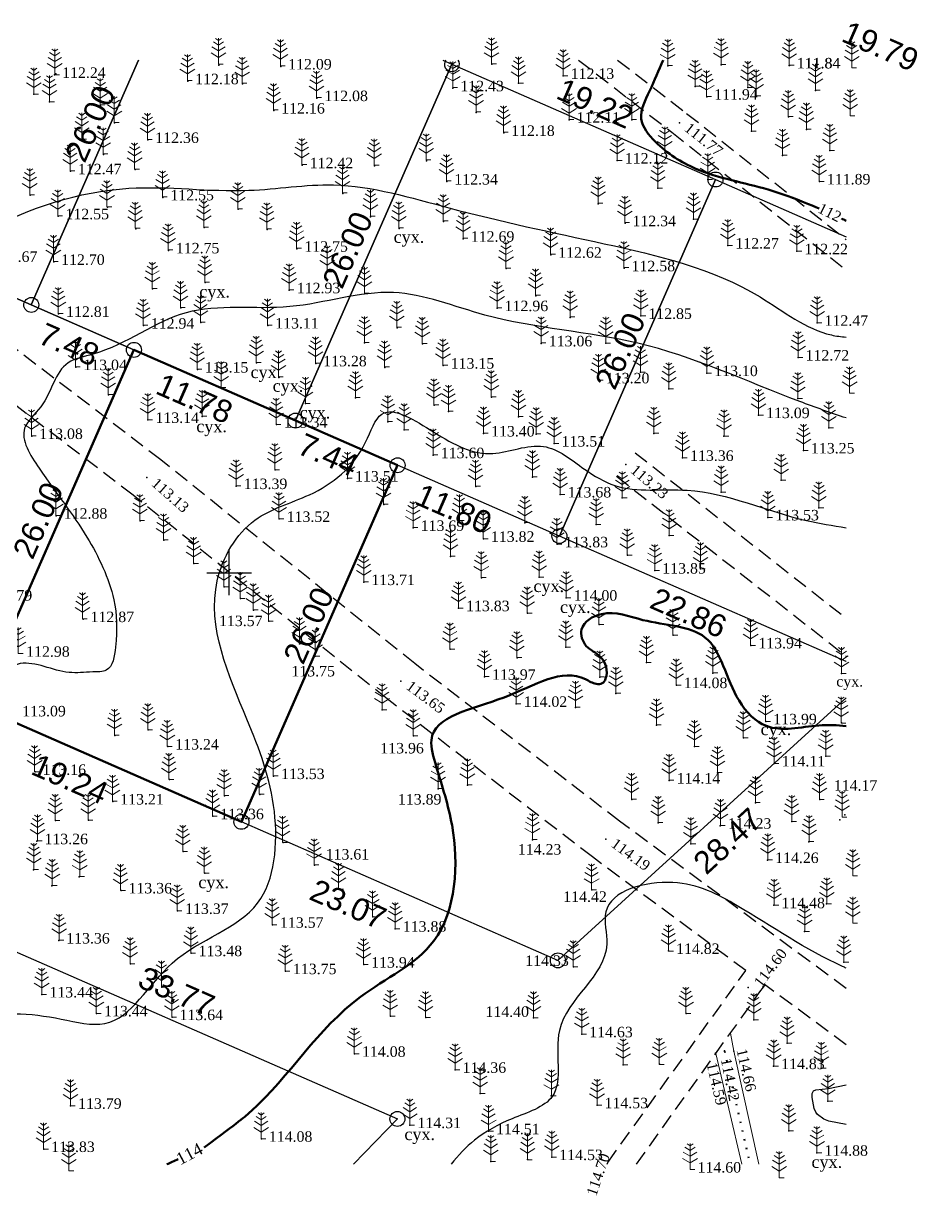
# Model space of a CAD drawing. Header units: millimetres. Extents: x 5405606.1 to 5405696, y 5525058.4 to 5525136.7.
# Drawn here: x 5405636.3 to 5405696, y 5525058.4 to 5525136.7 of the extents above; entities that cross this region are included whole.
import ezdxf
from ezdxf.enums import TextEntityAlignment as Align

# ---------------------------------------------------------------- set-up
doc = ezdxf.new("R2010")
doc.units = ezdxf.units.MM
doc.linetypes.add('DASHEDX2', pattern=[1.5, 1, -0.5])
doc.linetypes.add('HIDDEN', pattern=[0.5, 0, -0.5])
for name, color, linetype, lineweight in [('11900000', 1, 'Continuous', 30), ('рельеф', 7, 'Continuous', 0), ('ТОЧКИ', 7, 'Continuous', 30)]:
    doc.layers.add(name, color=color, linetype=linetype, lineweight=lineweight)
for name, color, linetype in [('горизонтали', 42, 'Continuous'), ('дороги', 7, 'Continuous'), ('Ділянки_Межі', 10, 'Continuous'), ('надписи', 7, 'Continuous'), ('отметки', 7, 'Continuous'), ('промеры', 185, 'Continuous'), ('Растительность', 7, 'Continuous')]:
    doc.layers.add(name, color=color, linetype=linetype)
doc.styles.get("Standard").update_dxf_attribs({"font": 'arial.ttf'})
doc.styles.add('times', font='times.ttf')
doc.linetypes.add('канава 0', pattern='A,0.9,0,["|",Standard,S=0.25,R=0,X=0,Y=0],0.1', length=1)

# ---------------------------------------------------------------- blocks, each defined once
blk = doc.blocks.new('A$C51FE15A3')
at = {"layer": 'Растительность', "color": 94, "lineweight": 0}
for points in [[(-0.201, 1.726), (0, 1.584), (0.201, 1.726)], [(0, 1.75), (0, 0), (0.319, 0)], [(-0.447, 1.172), (0, 0.895), (0.447, 1.172)], [(-0.343, 1.489), (0, 1.267), (0.343, 1.489)], [(-0.493, 0.753), (0, 0.444), (0.493, 0.753)]]:
    blk.add_lwpolyline(points, dxfattribs=at)

msp = doc.modelspace()

# ---------------------------------------------------------------- linework, layer by layer
at = {"layer": '11900000', "color": 7}
for points in [[(5405650, 5525098.5, 0), (5405650, 5525101.5, 0)], [(5405650, 5525098.5, 0), (5405650, 5525101.5, 0)], [(5405648.5, 5525100, 0), (5405651.5, 5525100, 0)], [(5405648.5, 5525100, 0), (5405651.5, 5525100, 0)]]:
    msp.add_polyline3d(points, dxfattribs=at)
at = {"layer": 'горизонтали', "color": 32}
msp.add_polyline3d([(5405691.21, 5525063.138, 115), (5405690.057, 5525063.372, 115), (5405689.717, 5525063.492, 115), (5405689.297, 5525063.812, 115), (5405689.177, 5525063.972, 115), (5405689.077, 5525064.202, 115), (5405688.937, 5525064.952, 115), (5405688.937, 5525065.212, 115), (5405689.017, 5525065.382, 115), (5405689.187, 5525065.452, 115), (5405690.027, 5525065.552, 115), (5405691.21, 5525065.787, 115)], dxfattribs=at)
at = {"layer": 'горизонтали', "color": 32, "lineweight": 50}
for points, knots in [([(5405689.415, 5525124.321), (5405688.103, 5525124.879), (5405685.506, 5525125.878), (5405681.593, 5525126.517), (5405678.78, 5525128.29), (5405677.14, 5525130.319), (5405678.194, 5525132.324), (5405678.674, 5525133.562), (5405678.997, 5525134.24)], [105.96729, 105.96729, 105.96729, 105.96729, 109.295341, 114.328997, 117.562212, 119.373022, 121.295181, 123.592941, 123.592941, 123.592941, 123.592941]), ([(5405691.21, 5525089.759), (5405690.611, 5525089.829), (5405688.778, 5525089.872), (5405686.032, 5525089.127), (5405683.299, 5525091.947), (5405682.66, 5525096.477), (5405678.004, 5525096.478), (5405675.327, 5525097.696), (5405673.244, 5525096.508), (5405673.734, 5525094.937), (5405675.007, 5525094.501), (5405675.374, 5525093.273), (5405674.953, 5525092.547), (5405674.367, 5525092.537), (5405672.442, 5525093.851), (5405668.747, 5525091.264), (5405662.871, 5525090.323), (5405664.061, 5525086.221), (5405665.427, 5525082.173), (5405665.054, 5525074.961), (5405656.965, 5525071.362), (5405653.783, 5525065.91), (5405650.669, 5525063.336), (5405648.34, 5525061.614)], [208.331151, 208.331151, 208.331151, 208.331151, 210.082144, 213.590604, 216.079925, 220.88026, 225.181607, 227.972328, 229.655785, 230.811467, 231.987183, 233.498714, 233.881724, 234.285096, 235.062958, 240.641134, 246.270624, 248.034407, 252.137765, 259.955965, 266.119621, 276.685782, 278.277423, 278.277423, 278.277423, 278.277423])]:
    msp.add_open_spline(points, degree=3, knots=knots, dxfattribs=at)
at = {"layer": 'горизонтали', "color": 32}
for points, knots in [([(5405608.466, 5525109.102), (5405609.853, 5525108.136), (5405612.321, 5525107.303), (5405615.424, 5525110.46), (5405618.971, 5525110.905), (5405623.825, 5525107.203), (5405627.066, 5525117.716), (5405633.56, 5525123.393), (5405642.682, 5525126.351), (5405650.521, 5525125.146), (5405657.722, 5525126.406), (5405665.591, 5525123.977), (5405675.141, 5525121.998), (5405684.025, 5525119.942), (5405688.79, 5525116.028), (5405690.873, 5525115.765), (5405691.21, 5525115.742)], [165.264772, 165.264772, 165.264772, 165.264772, 170.0303, 173.592386, 177.120836, 179.98427, 189.282528, 198.155168, 208.112251, 216.133304, 221.799072, 229.654194, 240.307675, 251.306516, 256.6977, 257.717726, 257.717726, 257.717726, 257.717726]), ([(5405691.21, 5525110.334), (5405690.172, 5525110.679), (5405685.534, 5525112.318), (5405677.812, 5525115.948), (5405668.363, 5525116.381), (5405660.774, 5525119.554), (5405654.149, 5525117.165), (5405646.892, 5525118.341), (5405642.724, 5525114.853), (5405638.474, 5525114.108), (5405638.058, 5525111.373), (5405635.674, 5525109.491), (5405637.956, 5525105.892), (5405640.41, 5525102.911), (5405642.475, 5525098.603), (5405642.551, 5525095.719), (5405642.18, 5525093.334), (5405640.621, 5525093.399), (5405638.778, 5525093.138), (5405635.799, 5525094.795), (5405632.949, 5525091.153), (5405627.992, 5525092.164), (5405624.432, 5525088.349), (5405619.809, 5525087.234), (5405614.267, 5525088.284), (5405611.044, 5525091.004), (5405608.556, 5525092.216), (5405608.466, 5525092.259)], [99.840718, 99.840718, 99.840718, 99.840718, 103.125935, 114.626248, 125.009981, 131.302804, 138.280759, 145.221956, 152.023012, 153.792786, 157.238403, 159.036588, 161.883134, 167.480404, 172.02745, 175.191691, 176.860986, 177.776803, 179.359266, 182.66385, 186.23147, 190.763459, 196.023934, 200.592391, 204.501187, 212.520791, 212.820888, 212.820888, 212.820888, 212.820888]), ([(5405608.466, 5525079.155), (5405609.944, 5525078.404), (5405612.914, 5525077.114), (5405617.08, 5525075.984), (5405619.173, 5525077.713), (5405621.142, 5525078.619), (5405621.851, 5525077.245), (5405621.667, 5525075.983), (5405621.913, 5525073.909), (5405623.382, 5525070.558), (5405627.966, 5525066.273), (5405632.949, 5525070.936), (5405637.681, 5525070.515), (5405642.96, 5525069.18), (5405645.866, 5525075.047), (5405652.853, 5525076.753), (5405653.473, 5525084.41), (5405650.942, 5525091.024), (5405647.791, 5525097.948), (5405651.196, 5525103.886), (5405655.866, 5525105.087), (5405658.855, 5525107.454), (5405660.158, 5525111.685), (5405664.053, 5525109.072), (5405667.215, 5525107.353), (5405671.031, 5525109.095), (5405673.486, 5525106.998), (5405676.446, 5525105.221), (5405681.865, 5525106.051), (5405686.695, 5525103.7), (5405690.323, 5525103.146), (5405691.21, 5525103.006)], [72.75106, 72.75106, 72.75106, 72.75106, 77.66341, 82.099779, 84.149114, 86.062416, 87.062094, 88.033351, 89.912561, 93.167404, 99.33852, 104.294488, 110.346143, 113.276217, 119.316155, 126.282429, 132.498742, 138.940826, 148.380777, 153.163384, 157.173138, 162.314513, 164.474455, 168.128542, 172.341737, 175.757786, 178.883147, 181.190936, 186.025633, 194.245086, 196.923489, 196.923489, 196.923489, 196.923489]), ([(5405691.21, 5525073.592), (5405691.129, 5525073.627), (5405688.587, 5525074.756), (5405684.941, 5525077.276), (5405679.961, 5525079.967), (5405674.475, 5525078.518), (5405675.963, 5525073.463), (5405670.828, 5525070.702), (5405672.738, 5525064.783), (5405668.827, 5525063.622), (5405666.463, 5525062.32), (5405665.3, 5525061.084), (5405664.82, 5525060.487)], [219.988835, 219.988835, 219.988835, 219.988835, 220.252795, 228.364697, 232.953516, 237.834332, 239.978238, 246.559492, 250.990412, 254.056617, 256.937883, 259.244047, 259.244047, 259.244047, 259.244047])]:
    msp.add_open_spline(points, degree=3, knots=knots, dxfattribs=at)
at = {"layer": 'горизонтали', "color": 32, "lineweight": 50}
for points in [[(5405691.21, 5525123.497), (5405691.105, 5525123.552), (5405690.998, 5525123.609), (5405690.888, 5525123.666)], [(5405646.596, 5525060.824), (5405646.327, 5525060.703), (5405646.074, 5525060.592), (5405645.835, 5525060.487)]]:
    msp.add_open_spline(points, degree=3, dxfattribs=at)
at = {"layer": 'дороги', "color": 7, "linetype": 'DASHEDX2'}
for points in [[(5405691.21, 5525072.227), (5405676.065, 5525083.409), (5405662.398, 5525093.926), (5405645.436, 5525107.541), (5405624.667, 5525123.407), (5405610.942, 5525134.24)], [(5405684.516, 5525073.423), (5405674.257, 5525081.015), (5405660.544, 5525091.568), (5405643.586, 5525105.179), (5405622.827, 5525121.037), (5405608.466, 5525132.373)], [(5405691.21, 5525068.469), (5405685.763, 5525072.5)]]:
    msp.add_lwpolyline(points, dxfattribs=at)
for points, elevation in [([(5405673.332, 5525134.24), (5405679.567, 5525129.42), (5405691.21, 5525120.222)], 111.93), ([(5405675.948, 5525134.24), (5405680.553, 5525130.68), (5405691.21, 5525122.261)], 111.93), ([(5405677.108, 5525108.015), (5405691.21, 5525096.967)], 113.227), ([(5405675.874, 5525106.441), (5405691.172, 5525094.456), (5405691.21, 5525094.428)], 113.227), ([(5405675.289, 5525060.612), (5405684.028, 5525072.764), (5405684.516, 5525073.423)], 115.262), ([(5405677.196, 5525060.487), (5405685.32, 5525071.82), (5405685.823, 5525072.5)], 115.262), ([(5405675.237, 5525060.487), (5405675.289, 5525060.612)], 114.545)]:
    msp.add_lwpolyline(points, dxfattribs=dict(at, elevation=elevation))
at = {"layer": 'Ділянки_Межі', "lineweight": 25}
for points in [[(5405643.948, 5525134.24), (5405636.788, 5525117.886), (5405625.982, 5525122.617), (5405619.165, 5525125.601)], [(5405664.263, 5525134.24), (5405664.875, 5525133.972), (5405682.482, 5525126.263), (5405691.21, 5525122.442)], [(5405691.21, 5525091.648), (5405671.954, 5525074.107), (5405650.821, 5525083.359), (5405633.199, 5525091.075), (5405615.555, 5525098.8), (5405608.466, 5525101.904)], [(5405608.466, 5525086.62), (5405612.672, 5525084.779), (5405630.305, 5525077.059), (5405661.239, 5525063.516), (5405658.301, 5525060.487)]]:
    msp.add_lwpolyline(points, dxfattribs=at)
at = {"layer": 'Ділянки_Межі'}
for points in [[(5405664.263, 5525134.24), (5405664.875, 5525133.972), (5405654.432, 5525110.161), (5405643.642, 5525114.885), (5405636.788, 5525117.886)], [(5405636.788, 5525117.886), (5405643.948, 5525134.24)], [(5405672.055, 5525102.446), (5405682.482, 5525126.263), (5405691.21, 5525122.442)], [(5405691.21, 5525094.06), (5405672.055, 5525102.446)]]:
    msp.add_lwpolyline(points, dxfattribs=at)
at = {"layer": 'Ділянки_Межі', "lineweight": 25}
msp.add_lwpolyline([(5405654.432, 5525110.161), (5405664.875, 5525133.972), (5405682.482, 5525126.263), (5405672.055, 5525102.446), (5405661.249, 5525107.177)], close=True, dxfattribs=at)
at = {"layer": 'Ділянки_Межі'}
msp.add_lwpolyline([(5405615.555, 5525098.8), (5405625.982, 5525122.617), (5405636.788, 5525117.886), (5405643.642, 5525114.885), (5405633.199, 5525091.075)], close=True, dxfattribs=at)
at = {"layer": 'Ділянки_Межі', "lineweight": 50}
msp.add_lwpolyline([(5405633.199, 5525091.075), (5405643.642, 5525114.885), (5405654.432, 5525110.161), (5405661.249, 5525107.177), (5405650.821, 5525083.359)], close=True, dxfattribs=at)
at = {"layer": 'Ділянки_Межі', "lineweight": 0}
for points in [[(5405650.821, 5525083.359), (5405661.249, 5525107.177), (5405672.055, 5525102.446), (5405691.21, 5525094.06)], [(5405691.21, 5525091.648), (5405671.954, 5525074.107), (5405650.821, 5525083.359)], [(5405623.05, 5525060.487), (5405630.305, 5525077.059), (5405661.239, 5525063.516), (5405658.301, 5525060.487)]]:
    msp.add_lwpolyline(points, dxfattribs=at)
at = {"layer": 'отметки', "color": 7}
for p in [(5405638.346, 5525133.249, 112.24), (5405638.417, 5525133.32, 112.241), (5405649.318, 5525133.905, 112.023), (5405653.443, 5525133.812, 112.09), (5405667.54, 5525133.972, 112.096), (5405679.295, 5525133.862, 111.979), (5405682.853, 5525133.93, 111.927), (5405687.404, 5525133.881, 111.837), (5405687.421, 5525133.886, 111.836), (5405647.232, 5525132.827, 112.181), (5405650.897, 5525132.644, 112.061), (5405669.331, 5525132.692, 112.118), (5405672.311, 5525133.186, 112.13), (5405681.129, 5525132.486, 111.969), (5405636.961, 5525131.973, 112.145), (5405655.861, 5525131.699, 112.077), (5405664.944, 5525132.354, 112.432), (5405681.896, 5525131.794, 111.943), (5405684.649, 5525132.398, 111.857), (5405685.208, 5525131.84, 111.873), (5405689.165, 5525132.216, 111.798), (5405638.004, 5525131.461, 112.146), (5405641.418, 5525131.226, 112.266), (5405652.982, 5525130.869, 112.162), (5405666.501, 5525130.729, 112.187), (5405672.707, 5525130.259, 112.107), (5405676.901, 5525130.251, 112.031), (5405687.349, 5525130.459, 111.692), (5405642.352, 5525130.038, 112.321), (5405668.339, 5525129.373, 112.18), (5405680.075, 5525130.043, 111.77), (5405684.897, 5525129.492, 111.95), (5405688.557, 5525129.614, 111.766), (5405640.184, 5525128.924, 112.382), (5405644.569, 5525128.904, 112.361), (5405641.611, 5525127.929, 113.005), (5405679.099, 5525128.039, 112.013), (5405686.96, 5525127.875, 111.852), (5405690.128, 5525128.197, 111.784), (5405654.881, 5525127.215, 112.423), (5405659.708, 5525127.166, 112.287), (5405663.179, 5525127.515, 112.282), (5405675.925, 5525127.531, 112.123), (5405639.402, 5525126.811, 112.466), (5405643.715, 5525126.921, 112.411), (5405681.972, 5525126.254, 112.014), (5405664.539, 5525126.127, 112.339), (5405678.635, 5525125.686, 112.07), (5405689.422, 5525126.134, 111.888), (5405636.709, 5525125.224, 112.448), (5405645.575, 5525125.068, 112.55), (5405657.594, 5525125.333, 112.539), (5405674.652, 5525124.632, 112.37), (5405638.571, 5525123.805, 112.553), (5405641.867, 5525124.411, 112.552), (5405650.598, 5525124.274, 112.575), (5405648.33, 5525123.048, 112.668), (5405659.444, 5525123.78, 112.636), (5405664.317, 5525123.465, 112.601), (5405676.44, 5525123.343, 112.343), (5405681.018, 5525123.612, 112.17), (5405643.758, 5525122.976, 112.616), (5405652.538, 5525122.924, 112.7), (5405661.349, 5525122.991, 112.733), (5405665.641, 5525122.305, 112.686), (5405645.945, 5525121.529, 112.748), (5405654.525, 5525121.639, 112.75), (5405683.308, 5525121.849, 112.269), (5405687.921, 5525121.468, 112.215), (5405638.282, 5525120.761, 112.704), (5405671.478, 5525121.233, 112.621), (5405656.558, 5525120.064, 112.919), (5405668.502, 5525120.313, 112.787), (5405676.378, 5525120.332, 112.585), (5405648.401, 5525119.378, 112.84), (5405644.892, 5525118.965, 112.91), (5405654.019, 5525118.865, 112.932), (5405659.057, 5525118.64, 112.951), (5405670.48, 5525118.502, 112.848), (5405646.771, 5525117.701, 112.957), (5405667.899, 5525117.669, 112.962), (5405638.61, 5525117.286, 112.813), (5405672.781, 5525117.045, 112.924), (5405677.497, 5525117.151, 112.845), (5405644.271, 5525116.502, 112.937), (5405648.109, 5525116.722, 113.078), (5405652.578, 5525116.514, 113.109), (5405661.214, 5525116.366, 113.163), (5405689.269, 5525116.692, 112.474), (5405659.04, 5525115.346, 113.124), (5405662.914, 5525115.282, 113.194), (5405670.847, 5525115.319, 113.065), (5405675.148, 5525115.327, 113.042), (5405639.762, 5525113.731, 113.039), (5405651.83, 5525114.019, 113.187), (5405655.782, 5525113.984, 113.281), (5405660.394, 5525113.716, 113.26), (5405664.297, 5525113.831, 113.152), (5405688, 5525114.371, 112.718), (5405647.879, 5525113.568, 113.149), (5405653.315, 5525113.073, 113.312), (5405674.663, 5525112.847, 113.203), (5405677.47, 5525113.385, 113.066), (5405681.9, 5525113.332, 113.097), (5405649.483, 5525112.341, 113.238), (5405679.356, 5525112.278, 113.122), (5405641.943, 5525111.89, 113.126), (5405655.101, 5525111.291, 113.42), (5405658.439, 5525111.686, 113.427), (5405667.522, 5525111.723, 113.339), (5405687.98, 5525111.634, 112.992), (5405663.691, 5525111.188, 113.364), (5405664.661, 5525110.759, 113.405), (5405685.363, 5525110.525, 113.09), (5405644.581, 5525110.201, 113.144), (5405648.199, 5525110.423, 113.224), (5405648.209, 5525110.43, 113.24), (5405653.157, 5525109.894, 113.338), (5405660.603, 5525110.071, 113.517), (5405669.327, 5525110.419, 113.384), (5405636.822, 5525109.128, 113.079), (5405661.699, 5525109.534, 113.535), (5405666.997, 5525109.299, 113.403), (5405670.506, 5525109.256, 113.393), (5405678.374, 5525109.307, 113.281), (5405683.046, 5525109.129, 113.234), (5405690.052, 5525109.683, 113.067), (5405671.703, 5525108.628, 113.514), (5405688.359, 5525108.167, 113.248), (5405663.635, 5525107.849, 113.596), (5405680.285, 5525107.667, 113.358), (5405653.065, 5525106.861, 113.409), (5405676.491, 5525107.228, 113.227), (5405644.511, 5525106.36, 113.13), (5405657.908, 5525106.288, 113.512), (5405670.255, 5525106.386, 113.593), (5405686.863, 5525106.173, 113.367), (5405650.477, 5525105.787, 113.395), (5405666.465, 5525105.753, 113.679), (5405672.109, 5525105.227, 113.676), (5405682.861, 5525105.378, 113.452), (5405660.322, 5525104.552, 113.598), (5405676.259, 5525104.997, 113.63), (5405689.394, 5525104.327, 113.402), (5405638.456, 5525103.805, 112.883), (5405644.051, 5525103.47, 113.275), (5405653.342, 5525103.59, 113.519), (5405665.385, 5525103.465, 113.778), (5405685.981, 5525103.694, 113.535), (5405662.294, 5525102.991, 113.688), (5405669.752, 5525103.342, 113.806), (5405674.515, 5525103.211, 113.725), (5405645.638, 5525102.175, 113.375), (5405666.98, 5525102.261, 113.816), (5405671.9, 5525101.895, 113.828), (5405679.387, 5525102.478, 113.743), (5405676.6, 5525101.174, 113.82), (5405647.653, 5525100.611, 113.387), (5405664.785, 5525101.087, 113.794), (5405666.847, 5525099.659, 113.909), (5405670.706, 5525099.708, 113.942), (5405678.428, 5525100.141, 113.852), (5405681.491, 5525100.256, 113.816), (5405649.667, 5525099.051, 113.532), (5405658.998, 5525099.374, 113.712), (5405650.751, 5525098.271, 113.623), (5405672.515, 5525098.33, 113.996), (5405651.623, 5525097.504, 113.569), (5405665.326, 5525097.63, 113.827), (5405669.916, 5525097.301, 113.955), (5405640.245, 5525096.9, 112.867), (5405652.645, 5525096.759, 113.644), (5405674.705, 5525096.542, 114.019), (5405679.647, 5525095.823, 114.05), (5405654.7, 5525095.24, 113.714), (5405664.759, 5525094.892, 113.89), (5405672.494, 5525095.029, 113.98), (5405684.843, 5525095.144, 113.943), (5405655.749, 5525094.417, 113.754), (5405669.23, 5525094.319, 113.923), (5405677.876, 5525094.01, 114.031), (5405682.31, 5525093.299, 114.045), (5405690.902, 5525093.271, 113.895), (5405661.471, 5525092.747, 113.647), (5405667.061, 5525093.046, 113.966), (5405674.758, 5525093.021, 113.989), (5405679.868, 5525092.491, 114.077), (5405675.837, 5525091.939, 114.045), (5405669.174, 5525091.236, 114.024), (5405673.134, 5525090.995, 114.063), (5405660.22, 5525090.832, 113.865), (5405644.599, 5525089.496, 113.202), (5405678.54, 5525089.813, 114.083), (5405685.84, 5525090.071, 113.987), (5405690.887, 5525089.965, 113.989), (5405642.375, 5525089.128, 113.148), (5405662.303, 5525089.1, 113.959), (5405684.353, 5525088.972, 114.074), (5405645.902, 5525088.389, 113.241), (5405681.081, 5525088.388, 114.074), (5405686.401, 5525087.261, 114.113), (5405689.85, 5525087.743, 114.088), (5405637.038, 5525086.695, 113.161), (5405652.97, 5525086.416, 113.533), (5405682.612, 5525086.634, 114.157), (5405646.013, 5525086.185, 113.281), (5405663.962, 5525085.565, 113.894), (5405665.913, 5525085.815, 114.183), (5405679.388, 5525086.119, 114.138), (5405642.227, 5525084.718, 113.211), (5405649.696, 5525085.104, 113.349), (5405652.041, 5525085.192, 113.439), (5405676.888, 5525084.86, 114.256), (5405689.45, 5525084.85, 114.171), (5405685.143, 5525084.636, 114.179), (5405638.407, 5525083.44, 113.25), (5405640.611, 5525083.462, 113.273), (5405648.91, 5525083.732, 113.363), (5405678.65, 5525083.304, 114.321), (5405682.805, 5525083.101, 114.231), (5405687.589, 5525083.381, 114.207), (5405690.785, 5525083.49, 114.187), (5405691.12, 5525083.83, 114.248), (5405637.166, 5525082.065, 113.258), (5405653.603, 5525081.98, 113.51), (5405670.261, 5525082.161, 114.233), (5405675.161, 5525082.212, 114.189), (5405680.843, 5525081.89, 114.372), (5405688.717, 5525082.026, 114.201), (5405646.93, 5525081.376, 113.357), (5405685.964, 5525080.808, 114.258), (5405636.925, 5525080.16, 113.273), (5405655.698, 5525080.476, 113.615), (5405639.989, 5525079.681, 113.309), (5405648.368, 5525079.926, 113.327), (5405638.156, 5525079.091, 113.322), (5405642.779, 5525078.779, 113.358), (5405657.34, 5525078.855, 113.674), (5405674.216, 5525078.807, 114.416), (5405686.383, 5525077.788, 114.476), (5405689.893, 5525077.875, 114.308), (5405646.558, 5525077.405, 113.375), (5405659.606, 5525077.005, 113.729), (5405652.895, 5525076.483, 113.566), (5405661.099, 5525076.222, 113.88), (5405638.62, 5525075.432, 113.362), (5405688.433, 5525076.028, 114.408), (5405647.461, 5525074.587, 113.477), (5405679.349, 5525074.734, 114.82), (5405643.406, 5525073.878, 113.465), (5405658.985, 5525073.821, 113.944), (5405691.054, 5525073.995, 114.504), (5405653.762, 5525073.385, 113.751), (5405672.988, 5525073.681, 114.334), (5405645.499, 5525072.32, 113.561), (5405684.674, 5525072.292, 114.596), (5405637.497, 5525071.829, 113.445), (5405641.148, 5525070.567, 113.439), (5405646.185, 5525070.316, 113.641), (5405660.769, 5525070.369, 114.095), (5405663.132, 5525070.282, 114.233), (5405670.325, 5525070.273, 114.403), (5405680.515, 5525070.563, 114.754), (5405685.042, 5525070.145, 114.719), (5405673.55, 5525069.168, 114.626), (5405687.266, 5525068.583, 114.81), (5405658.375, 5525067.864, 114.077), (5405682.491, 5525067.914, 114.588), (5405683.089, 5525068.054, 114.42), (5405683.702, 5525068.04, 114.665), (5405665.094, 5525066.794, 114.359), (5405676.309, 5525067.121, 114.536), (5405678.737, 5525067.165, 114.502), (5405686.366, 5525067.041, 114.834), (5405689.547, 5525066.905, 114.872), (5405666.771, 5525065.209, 114.456), (5405639.412, 5525064.389, 113.795), (5405671.518, 5525065.055, 114.496), (5405674.571, 5525064.428, 114.528), (5405689.988, 5525064.702, 115.074), (5405662.076, 5525063.1, 114.312), (5405652.152, 5525062.189, 114.079), (5405667.327, 5525062.691, 114.506), (5405687.384, 5525062.717, 114.861), (5405637.617, 5525061.505, 113.834), (5405689.256, 5525061.256, 114.876), (5405667.481, 5525060.674, 114.562), (5405669.92, 5525060.795, 114.557), (5405671.551, 5525060.966, 114.53)]:
    msp.add_point(p, dxfattribs=at)
at = {"layer": 'рельеф', "color": 7, "linetype": 'канава 0'}
for points, elevation in [([(5405685.373, 5525060.487), (5405683.702, 5525068.04), (5405683.475, 5525069.255)], 113.553), ([(5405682.494, 5525067.893), (5405684.234, 5525060.487)], 114.59)]:
    msp.add_lwpolyline(points, dxfattribs=dict(at, elevation=elevation))
at = {"layer": 'рельеф', "color": 7, "linetype": 'HIDDEN', "lineweight": 40, "elevation": 114.42}
msp.add_lwpolyline([(5405683.09, 5525068.04), (5405684.772, 5525060.487)], dxfattribs=at)
at = {"layer": 'ТОЧКИ'}
for centre in [(5405682.482, 5525126.263, 107.24), (5405636.788, 5525117.886, 107.24), (5405643.642, 5525114.885, 107.24), (5405654.432, 5525110.161, 107.24), (5405661.249, 5525107.177, 107.24), (5405672.055, 5525102.446, 107.24), (5405650.821, 5525083.359), (5405671.954, 5525074.107), (5405661.239, 5525063.516)]:
    msp.add_circle(centre, 0.5, dxfattribs=at)
for start, end in [(147.52117, 269.98664), (270.01336, 32.47883)]:
    msp.add_arc((5405664.875, 5525133.972, 107.24), 0.5, start, end, dxfattribs=at)

# ---------------------------------------------------------------- block references
at = {"layer": 'Растительность', "color": 7}
for p in [(5405649.29, 5525133.96, 112.02), (5405653.42, 5525133.86, 112.09), (5405667.53, 5525133.98, 112.1), (5405679.29, 5525133.87, 111.98), (5405682.85, 5525133.94, 111.93), (5405687.41, 5525133.9, 111.84), (5405638.35, 5525133.25, 112.24), (5405672.31, 5525133.19, 112.13), (5405691.58, 5525133.73, 111.59), (5405647.21, 5525132.87, 112.18), (5405650.87, 5525132.69, 112.06), (5405664.93, 5525132.4, 112.43), (5405669.33, 5525132.7, 112.12), (5405681.12, 5525132.49, 111.97), (5405684.64, 5525132.41, 111.86), (5405689.16, 5525132.23, 111.8), (5405636.96, 5525131.97, 112.14), (5405638.01, 5525131.46, 112.15), (5405655.84, 5525131.75, 112.07), (5405681.89, 5525131.8, 111.94), (5405685.2, 5525131.85, 111.87), (5405641.39, 5525131.26, 112.26), (5405652.96, 5525130.92, 112.16), (5405666.49, 5525130.79, 112.18), (5405642.33, 5525130.07, 112.32), (5405672.7, 5525130.26, 112.11), (5405676.89, 5525130.26, 112.03), (5405687.34, 5525130.47, 111.69), (5405691.47, 5525130.52, 111.69), (5405668.32, 5525129.43, 112.18), (5405684.89, 5525129.5, 111.95), (5405688.55, 5525129.63, 111.77), (5405640.16, 5525128.96, 112.38), (5405644.54, 5525128.94, 112.36), (5405641.58, 5525127.97, 113), (5405663.16, 5525127.57, 112.28), (5405679.09, 5525128.04, 112.01), (5405686.95, 5525127.88, 111.85), (5405690.12, 5525128.21, 111.78), (5405639.38, 5525126.84, 112.46), (5405643.69, 5525126.96, 112.41), (5405654.86, 5525127.26, 112.42), (5405659.69, 5525127.22, 112.28), (5405675.92, 5525127.53, 112.12), (5405664.52, 5525126.18, 112.34), (5405681.96, 5525126.26, 112.01), (5405689.41, 5525126.14, 111.89), (5405636.68, 5525125.25, 112.45), (5405657.57, 5525125.37, 112.54), (5405678.63, 5525125.69, 112.07), (5405641.84, 5525124.44, 112.55), (5405645.55, 5525125.1, 112.55), (5405674.64, 5525124.69, 112.37), (5405638.55, 5525123.83, 112.55), (5405650.58, 5525124.31, 112.57), (5405659.43, 5525123.82, 112.63), (5405681.01, 5525123.62, 112.17), (5405643.73, 5525123.01, 112.61), (5405648.31, 5525123.08, 112.67), (5405652.52, 5525122.96, 112.7), (5405661.33, 5525123.03, 112.73), (5405664.3, 5525123.51, 112.6), (5405676.43, 5525123.4, 112.34), (5405665.63, 5525122.35, 112.68), (5405645.92, 5525121.56, 112.75), (5405654.51, 5525121.67, 112.75), (5405671.47, 5525121.28, 112.62), (5405683.3, 5525121.85, 112.27), (5405687.92, 5525121.47, 112.22), (5405638.26, 5525120.79, 112.7), (5405656.54, 5525120.09, 112.92), (5405668.49, 5525120.35, 112.78), (5405676.37, 5525120.38, 112.58), (5405644.87, 5525118.99, 112.91), (5405648.38, 5525119.41, 112.84), (5405654, 5525118.89, 112.93), (5405659.04, 5525118.67, 112.95), (5405670.47, 5525118.54, 112.85), (5405646.75, 5525117.72, 112.96), (5405667.89, 5525117.7, 112.96), (5405638.59, 5525117.31, 112.81), (5405648.09, 5525116.74, 113.08), (5405672.77, 5525117.08, 112.92), (5405677.5, 5525117.15, 112.85), (5405689.27, 5525116.69, 112.47), (5405644.25, 5525116.53, 112.94), (5405652.56, 5525116.54, 113.11), (5405661.2, 5525116.39, 113.16), (5405659.03, 5525115.37, 113.12), (5405662.9, 5525115.31, 113.19), (5405670.84, 5525115.35, 113.06), (5405675.15, 5525115.33, 113.04), (5405688, 5525114.37, 112.72), (5405639.74, 5525113.75, 113.04), (5405647.86, 5525113.59, 113.15), (5405651.81, 5525114.04, 113.19), (5405655.77, 5525114, 113.28), (5405660.38, 5525113.74, 113.26), (5405664.28, 5525113.86, 113.15), (5405653.3, 5525113.09, 113.31), (5405674.66, 5525112.85, 113.2), (5405677.47, 5525113.39, 113.07), (5405681.9, 5525113.33, 113.1), (5405641.92, 5525111.91, 113.13), (5405649.47, 5525112.36, 113.24), (5405679.36, 5525112.28, 113.12), (5405691.44, 5525112, 112.84), (5405655.09, 5525111.31, 113.42), (5405658.43, 5525111.7, 113.43), (5405663.68, 5525111.21, 113.36), (5405667.51, 5525111.75, 113.34), (5405687.98, 5525111.63, 112.99), (5405648.19, 5525110.45, 113.24), (5405664.65, 5525110.78, 113.4), (5405669.32, 5525110.44, 113.38), (5405685.36, 5525110.52, 113.09), (5405644.56, 5525110.22, 113.14), (5405653.14, 5525109.91, 113.34), (5405660.59, 5525110.09, 113.52), (5405661.69, 5525109.55, 113.53), (5405690.05, 5525109.68, 113.07), (5405636.8, 5525109.14, 113.08), (5405666.99, 5525109.32, 113.4), (5405670.5, 5525109.28, 113.39), (5405678.37, 5525109.31, 113.28), (5405683.05, 5525109.13, 113.23), (5405671.7, 5525108.63, 113.51), (5405688.36, 5525108.17, 113.25), (5405663.63, 5525107.87, 113.6), (5405680.28, 5525107.67, 113.36), (5405653.05, 5525106.88, 113.41), (5405670.25, 5525106.41, 113.59), (5405650.46, 5525105.8, 113.39), (5405657.9, 5525106.31, 113.51), (5405666.46, 5525105.77, 113.68), (5405686.86, 5525106.17, 113.37), (5405672.11, 5525105.23, 113.68), (5405676.26, 5525105, 113.63), (5405682.86, 5525105.38, 113.45), (5405660.31, 5525104.57, 113.6), (5405689.39, 5525104.33, 113.4), (5405638.43, 5525103.82, 112.88), (5405644.03, 5525103.48, 113.27), (5405653.33, 5525103.6, 113.52), (5405665.38, 5525103.48, 113.78), (5405669.75, 5525103.36, 113.81), (5405685.98, 5525103.69, 113.53), (5405662.28, 5525103.01, 113.69), (5405674.51, 5525103.21, 113.72), (5405679.38, 5525102.48, 113.74), (5405645.62, 5525102.19, 113.37), (5405666.97, 5525102.27, 113.82), (5405671.89, 5525101.9, 113.83), (5405664.78, 5525101.1, 113.79), (5405676.59, 5525101.18, 113.82), (5405647.63, 5525100.62, 113.39), (5405678.42, 5525100.14, 113.85), (5405681.48, 5525100.26, 113.82), (5405658.99, 5525099.39, 113.71), (5405666.84, 5525099.67, 113.91), (5405670.7, 5525099.71, 113.94), (5405649.65, 5525099.06, 113.53), (5405650.74, 5525098.28, 113.62), (5405672.51, 5525098.33, 114), (5405651.61, 5525097.52, 113.57), (5405665.32, 5525097.64, 113.83), (5405669.91, 5525097.3, 113.95), (5405640.21, 5525096.92, 112.87), (5405652.63, 5525096.77, 113.64), (5405674.7, 5525096.54, 114.02), (5405679.64, 5525095.82, 114.05), (5405654.69, 5525095.25, 113.71), (5405664.75, 5525094.9, 113.89), (5405672.49, 5525095.03, 113.98), (5405684.83, 5525095.14, 113.94), (5405635.92, 5525094.6, 112.98), (5405655.74, 5525094.43, 113.75), (5405669.22, 5525094.33, 113.92), (5405677.87, 5525094.01, 114.03), (5405682.31, 5525093.31, 114.04), (5405690.89, 5525093.27, 113.89), (5405667.05, 5525093.06, 113.97), (5405674.75, 5525093.04, 113.99), (5405679.86, 5525092.49, 114.08), (5405675.83, 5525091.95, 114.04), (5405660.21, 5525090.84, 113.86), (5405669.17, 5525091.25, 114.02), (5405673.13, 5525091.01, 114.06), (5405685.83, 5525090.07, 113.99), (5405690.87, 5525089.96, 113.99), (5405644.57, 5525089.51, 113.2), (5405678.54, 5525089.83, 114.08), (5405642.34, 5525089.14, 113.15), (5405645.87, 5525088.4, 113.24), (5405662.29, 5525089.11, 113.96), (5405681.07, 5525088.39, 114.07), (5405684.34, 5525088.97, 114.07), (5405689.84, 5525087.74, 114.09), (5405686.39, 5525087.26, 114.11), (5405637.01, 5525086.7, 113.16), (5405645.98, 5525086.19, 113.28), (5405652.95, 5525086.43, 113.53), (5405679.38, 5525086.14, 114.14), (5405682.61, 5525086.65, 114.16), (5405663.95, 5525085.58, 113.89), (5405665.91, 5525085.82, 114.18), (5405642.2, 5525084.73, 113.21), (5405649.67, 5525085.11, 113.35), (5405652.01, 5525085.2, 113.44), (5405676.88, 5525084.87, 114.25), (5405685.15, 5525084.65, 114.18), (5405689.43, 5525084.85, 114.17), (5405648.88, 5525083.74, 113.36), (5405638.38, 5525083.45, 113.25), (5405640.58, 5525083.47, 113.27), (5405678.65, 5525083.32, 114.32), (5405682.81, 5525083.12, 114.23), (5405687.57, 5525083.38, 114.21), (5405690.941, 5525083.665), (5405670.25, 5525082.17, 114.23), (5405637.2, 5525082.09, 113.26), (5405646.9, 5525081.38, 113.36), (5405653.57, 5525081.99, 113.51), (5405680.84, 5525081.9, 114.37), (5405688.73, 5525082.04, 114.2), (5405685.97, 5525080.82, 114.26), (5405636.96, 5525080.18, 113.27), (5405648.34, 5525079.93, 113.33), (5405655.67, 5525080.48, 113.61), (5405638.19, 5525079.11, 113.32), (5405640.02, 5525079.7, 113.31), (5405691.65, 5525079.76, 114.24), (5405642.75, 5525078.78, 113.36), (5405657.31, 5525078.86, 113.67), (5405674.21, 5525078.81, 114.42), (5405686.39, 5525077.79, 114.48), (5405689.91, 5525077.88, 114.31), (5405646.53, 5525077.41, 113.37), (5405659.58, 5525077.01, 113.73), (5405652.87, 5525076.48, 113.56), (5405661.08, 5525076.22, 113.88), (5405688.44, 5525076.03, 114.41), (5405691.65, 5525076.59, 114.34), (5405638.65, 5525075.45, 113.36), (5405647.44, 5525074.59, 113.48), (5405679.35, 5525074.73, 114.82), (5405643.38, 5525073.88, 113.46), (5405658.97, 5525073.82, 113.94), (5405672.98, 5525073.68, 114.33), (5405691.06, 5525073.99, 114.5), (5405653.74, 5525073.38, 113.75), (5405645.48, 5525072.32, 113.56), (5405637.48, 5525071.83, 113.44), (5405641.13, 5525070.56, 113.44), (5405680.51, 5525070.56, 114.75), (5405646.17, 5525070.31, 113.64), (5405660.76, 5525070.37, 114.09), (5405663.12, 5525070.28, 114.23), (5405670.32, 5525070.27, 114.4), (5405685.04, 5525070.14, 114.72), (5405673.55, 5525069.17, 114.63), (5405687.27, 5525068.58, 114.81), (5405658.36, 5525067.86, 114.08), (5405665.09, 5525066.79, 114.36), (5405676.31, 5525067.12, 114.54), (5405678.73, 5525067.16, 114.5), (5405686.37, 5525067.04, 114.83), (5405689.55, 5525066.9, 114.87), (5405666.77, 5525065.21, 114.46), (5405671.52, 5525065.05, 114.5), (5405639.4, 5525064.39, 113.79), (5405674.57, 5525064.43, 114.53), (5405689.99, 5525064.7, 115.07), (5405662.07, 5525063.1, 114.31), (5405667.33, 5525062.69, 114.51), (5405687.38, 5525062.72, 114.86), (5405652.14, 5525062.19, 114.08), (5405637.61, 5525061.5, 113.83), (5405689.26, 5525061.26, 114.88), (5405667.48, 5525060.67, 114.56), (5405669.92, 5525060.79, 114.56), (5405671.55, 5525060.96, 114.53), (5405639.3, 5525060.05, 113.9), (5405680.78, 5525060.13, 114.6), (5405686.74, 5525059.59, 114.63)]:
    msp.add_blockref('A$C51FE15A3', p, dxfattribs=at)

# ---------------------------------------------------------------- texts
at = {"layer": 'горизонтали', "color": 32, "lineweight": 50, "style": 'times'}
for s, height, rotation, p in [('112', 0.7, 333.33908, (5405689.564, 5525124.726, 181.067)), ('114', 0.8, 27.59579, (5405646.353, 5525061.118, 181.067))]:
    msp.add_text(s, height=height, rotation=rotation, dxfattribs=at).set_placement(p, align=Align.TOP_LEFT)
at = {"layer": 'надписи', "color": 7, "style": 'times'}
for height, p in [(0.8, (5405660.987, 5525122.834, 111.861)), (0.8, (5405648.008, 5525119.179, 111.861)), (0.8, (5405651.429, 5525113.8, 111.861)), (0.8, (5405652.908, 5525112.886, 111.861)), (0.8, (5405654.705, 5525111.096, 111.861)), (0.8, (5405647.806, 5525110.18, 111.861)), (0.8, (5405670.323, 5525099.509, 111.861)), (0.8, (5405672.095, 5525098.112, 111.861)), (0.7, (5405690.55, 5525093.093, 111.861)), (0.8, (5405685.494, 5525089.95, 111.861)), (0.8, (5405647.944, 5525079.727, 111.861)), (0.8, (5405661.704, 5525062.901, 111.861)), (0.8, (5405688.894, 5525061.047, 111.861))]:
    msp.add_text('сух.', height=height, dxfattribs=at).set_placement(p, align=Align.TOP_LEFT)
at = {"layer": 'отметки', "color": 7, "style": 'times'}
for s, p in [('112.09', (5405653.943, 5525134.312, 112.09)), ('111.84', (5405687.904, 5525134.381, 111.837)), ('111.84', (5405687.921, 5525134.386, 111.836)), ('112.24', (5405638.846, 5525133.749, 112.24)), ('112.18', (5405647.732, 5525133.327, 112.181)), ('112.13', (5405672.811, 5525133.686, 112.13)), ('112.43', (5405665.444, 5525132.854, 112.432)), ('112.08', (5405656.361, 5525132.199, 112.077)), ('111.94', (5405682.396, 5525132.294, 111.943)), ('112.16', (5405653.482, 5525131.369, 112.162)), ('112.11', (5405673.207, 5525130.759, 112.107)), ('112.36', (5405645.069, 5525129.404, 112.361)), ('112.18', (5405668.839, 5525129.873, 112.18)), ('112.42', (5405655.381, 5525127.715, 112.423)), ('112.12', (5405676.425, 5525128.031, 112.123)), ('112.47', (5405639.902, 5525127.311, 112.466)), ('112.34', (5405665.039, 5525126.627, 112.339)), ('111.89', (5405689.922, 5525126.634, 111.888)), ('112.55', (5405646.075, 5525125.568, 112.55)), ('112.55', (5405639.071, 5525124.305, 112.553)), ('112.34', (5405676.94, 5525123.843, 112.343)), ('112.69', (5405666.141, 5525122.805, 112.686)), ('112.27', (5405683.808, 5525122.349, 112.269)), ('112.67', (5405634.286, 5525121.462, 112.669)), ('112.75', (5405646.445, 5525122.029, 112.748)), ('112.75', (5405655.025, 5525122.139, 112.75)), ('112.62', (5405671.978, 5525121.733, 112.621)), ('112.22', (5405688.421, 5525121.968, 112.215)), ('112.70', (5405638.782, 5525121.261, 112.704)), ('112.58', (5405676.878, 5525120.832, 112.585)), ('112.93', (5405654.519, 5525119.365, 112.932)), ('112.81', (5405639.11, 5525117.786, 112.813)), ('112.96', (5405668.399, 5525118.169, 112.962)), ('112.85', (5405677.997, 5525117.651, 112.845)), ('112.94', (5405644.771, 5525117.002, 112.937)), ('113.11', (5405653.078, 5525117.014, 113.109)), ('112.47', (5405689.769, 5525117.192, 112.474)), ('113.06', (5405671.347, 5525115.819, 113.065)), ('113.28', (5405656.282, 5525114.484, 113.281)), ('112.72', (5405688.5, 5525114.871, 112.718)), ('113.04', (5405640.262, 5525114.231, 113.039)), ('113.15', (5405648.379, 5525114.068, 113.149)), ('113.15', (5405664.797, 5525114.331, 113.152)), ('113.10', (5405682.4, 5525113.832, 113.097)), ('113.20', (5405675.163, 5525113.347, 113.203)), ('113.14', (5405645.081, 5525110.701, 113.144)), ('113.09', (5405685.863, 5525111.025, 113.09)), ('113.34', (5405653.657, 5525110.394, 113.338)), ('113.40', (5405667.497, 5525109.799, 113.403)), ('113.08', (5405637.322, 5525109.628, 113.079)), ('113.51', (5405672.203, 5525109.128, 113.514)), ('113.60', (5405664.135, 5525108.349, 113.596)), ('113.36', (5405680.785, 5525108.167, 113.358)), ('113.25', (5405688.859, 5525108.667, 113.248)), ('113.51', (5405658.408, 5525106.788, 113.512)), ('113.39', (5405650.977, 5525106.287, 113.395)), ('113.68', (5405672.609, 5525105.727, 113.676)), ('112.88', (5405638.956, 5525104.305, 112.883)), ('113.52', (5405653.842, 5525104.09, 113.519)), ('113.69', (5405662.794, 5525103.491, 113.688)), ('113.53', (5405686.481, 5525104.194, 113.535)), ('113.82', (5405667.48, 5525102.761, 113.816)), ('113.83', (5405672.4, 5525102.395, 113.828)), ('113.85', (5405678.928, 5525100.641, 113.852)), ('113.71', (5405659.498, 5525099.874, 113.712)), ('112.79', (5405633.941, 5525098.84, 112.787)), ('114.00', (5405673.015, 5525098.83, 113.996)), ('113.83', (5405665.826, 5525098.13, 113.827)), ('112.87', (5405640.745, 5525097.4, 112.867)), ('113.57', (5405649.324, 5525097.132, 113.569)), ('113.94', (5405685.343, 5525095.644, 113.943)), ('112.98', (5405636.446, 5525095.084, 112.978)), ('113.75', (5405654.159, 5525093.773, 113.754)), ('113.97', (5405667.561, 5525093.546, 113.966)), ('114.08', (5405680.368, 5525092.991, 114.077)), ('114.02', (5405669.674, 5525091.736, 114.024)), ('113.09', (5405636.186, 5525091.103, 113.094)), ('113.99', (5405686.34, 5525090.571, 113.987)), ('113.24', (5405646.402, 5525088.889, 113.241)), ('113.96', (5405660.095, 5525088.63, 113.959)), ('113.16', (5405637.538, 5525087.195, 113.161)), ('114.11', (5405686.901, 5525087.761, 114.113)), ('113.53', (5405653.47, 5525086.916, 113.533)), ('114.14', (5405679.888, 5525086.619, 114.138)), ('114.17', (5405690.382, 5525086.141, 114.171)), ('113.21', (5405642.727, 5525085.218, 113.211)), ('113.89', (5405661.272, 5525085.217, 113.894)), ('113.36', (5405649.41, 5525084.232, 113.363)), ('114.23', (5405683.305, 5525083.601, 114.231)), ('113.26', (5405637.666, 5525082.565, 113.258)), ('113.61', (5405656.446, 5525081.542, 113.615)), ('114.23', (5405669.281, 5525081.872, 114.233)), ('114.26', (5405686.464, 5525081.308, 114.258)), ('113.36', (5405643.279, 5525079.279, 113.358)), ('114.42', (5405672.315, 5525078.716, 114.416)), ('113.37', (5405647.058, 5525077.905, 113.375)), ('114.48', (5405686.883, 5525078.288, 114.476)), ('113.57', (5405653.395, 5525076.983, 113.566)), ('113.88', (5405661.599, 5525076.722, 113.88)), ('113.36', (5405639.12, 5525075.932, 113.362)), ('113.48', (5405647.961, 5525075.087, 113.477)), ('114.82', (5405679.849, 5525075.234, 114.82)), ('113.75', (5405654.262, 5525073.885, 113.751)), ('113.94', (5405659.485, 5525074.321, 113.944)), ('114.33', (5405669.78, 5525074.436, 114.334)), ('113.44', (5405637.997, 5525072.329, 113.445)), ('113.44', (5405641.648, 5525071.067, 113.439)), ('113.64', (5405646.685, 5525070.816, 113.641)), ('114.40', (5405667.117, 5525071.028, 114.403)), ('114.63', (5405674.05, 5525069.668, 114.626)), ('114.08', (5405658.875, 5525068.364, 114.077)), ('114.83', (5405686.866, 5525067.541, 114.834)), ('114.36', (5405665.594, 5525067.294, 114.359)), ('113.79', (5405639.912, 5525064.889, 113.795)), ('114.53', (5405675.071, 5525064.928, 114.528)), ('114.31', (5405662.576, 5525063.6, 114.312)), ('114.51', (5405667.827, 5525063.191, 114.506)), ('113.83', (5405638.117, 5525062.005, 113.834)), ('114.08', (5405652.652, 5525062.689, 114.079)), ('114.53', (5405672.051, 5525061.466, 114.53)), ('114.88', (5405689.756, 5525061.756, 114.876)), ('114.60', (5405681.285, 5525060.632, 114.599))]:
    msp.add_text(s, height=0.7, dxfattribs=at).set_placement(p, align=Align.TOP_LEFT)
for s, rotation, p in [('111.77', 321.47056, (5405680.778, 5525130.123, 111.77)), ('113.23', 319.7097, (5405677.196, 5525107.286, 113.227)), ('113.13', 318.56722, (5405645.217, 5525106.404, 113.13)), ('113.65', 323.31442, (5405662.171, 5525092.849, 113.647)), ('114.19', 323.75657, (5405675.86, 5525082.32, 114.189)), ('114.60', 52.8154, (5405684.99, 5525072.666, 114.596)), ('114.42', 281.5553, (5405683.518, 5525067.638, 114.42)), ('114.66', 283.03944, (5405684.562, 5525068.28, 114.665)), ('114.59', 283.12817, (5405682.562, 5525067.359, 114.588)), ('114.70', 71.01674, (5405673.84, 5525058.537, 114.704))]:
    msp.add_text(s, height=0.7, rotation=rotation, dxfattribs=at).set_placement(p, align=Align.TOP_LEFT)
at = {"layer": 'промеры', "char_height": 1.5, "attachment_point": 1}
for s, insert, rotation in [('19.79', (5405691.404, 5525136.905), 336.35584), ('26.00', (5405638.98, 5525127.896), 66.37949), ('19.22', (5405672.347, 5525133.088), 336.35584), ('26.00', (5405656.168, 5525119.468), 66.37949), ('26.00', (5405674.38, 5525112.724), 66.37949), ('7.48', (5405637.743, 5525116.749), 336.35584), ('11.78', (5405645.594, 5525113.376), 336.35584), ('7.44', (5405655.051, 5525109.38), 336.35584), ('26.00', (5405635.498, 5525101.401, 107.24), 66.37949), ('11.80', (5405662.903, 5525106.007), 336.35584), ('26.00', (5405653.568, 5525094.384, 107.24), 66.37949), ('22.86', (5405678.589, 5525099.065), 336.35584), ('19.24', (5405637.273, 5525087.956), 336.35584), ('28.47', (5405680.853, 5525080.868), 42.60842), ('23.07', (5405655.854, 5525079.592), 336.35584), ('33.77', (5405644.388, 5525073.758), 336.35584)]:
    msp.add_mtext(s, dxfattribs=dict(at, insert=insert, rotation=rotation))

doc.saveas('drawing.dxf')
